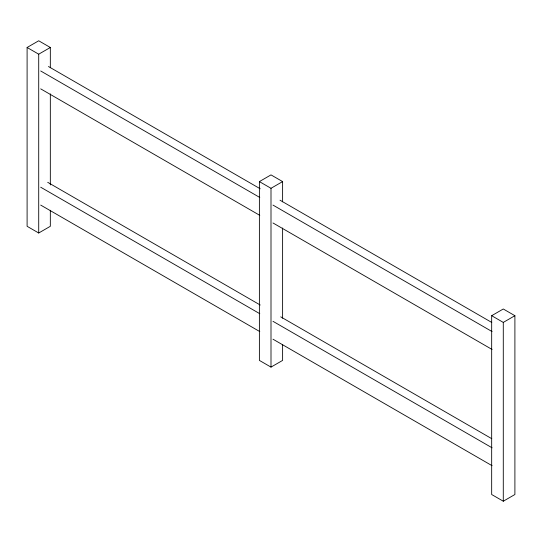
<?xml version="1.0" encoding="UTF-8"?>
<svg xmlns="http://www.w3.org/2000/svg" width="542" height="542" viewBox="0 0 542 542"><rect width="100%" height="100%" fill="white"/><g stroke="black" fill="none" stroke-linecap="round" stroke-linejoin="round"><path stroke-width="0.81" d="M50.331 210.276L50.331 226.299L38.712 233.006L27.1 226.299L27.1 47.486L38.712 40.779L50.331 47.486L50.331 67.73M27.1 47.486L38.712 54.186L50.331 47.486M282.612 344.38L282.612 360.41L271 367.11L259.388 360.41L259.388 181.59L271 174.89L282.612 181.59L282.612 201.834M259.388 181.59L271 188.298L282.612 181.59M491.669 315.701L503.288 308.994L514.9 315.701L514.9 494.514L503.288 501.221L491.669 494.514L491.669 315.701L503.288 322.409L514.9 315.701M48.448 66.517L260.214 188.779M280.004 200.201L491.77 322.463M40.704 70.982L259.801 197.478M272.992 205.093L492.089 331.589M40.704 88.868L259.801 215.357M272.992 222.972L492.089 349.468M47.716 182.322L260.214 305.01M280.736 316.853L491.77 438.695M40.704 187.214L259.801 313.71M272.992 321.325L492.089 447.814M40.704 205.093L259.801 331.589M272.992 339.204L492.089 465.7M503.288 322.409L503.288 501.221M282.612 227.986L282.612 318.235M271 188.298L271 367.11M50.331 93.874L50.331 184.971M38.712 54.186L38.712 233.006"/></g></svg>
